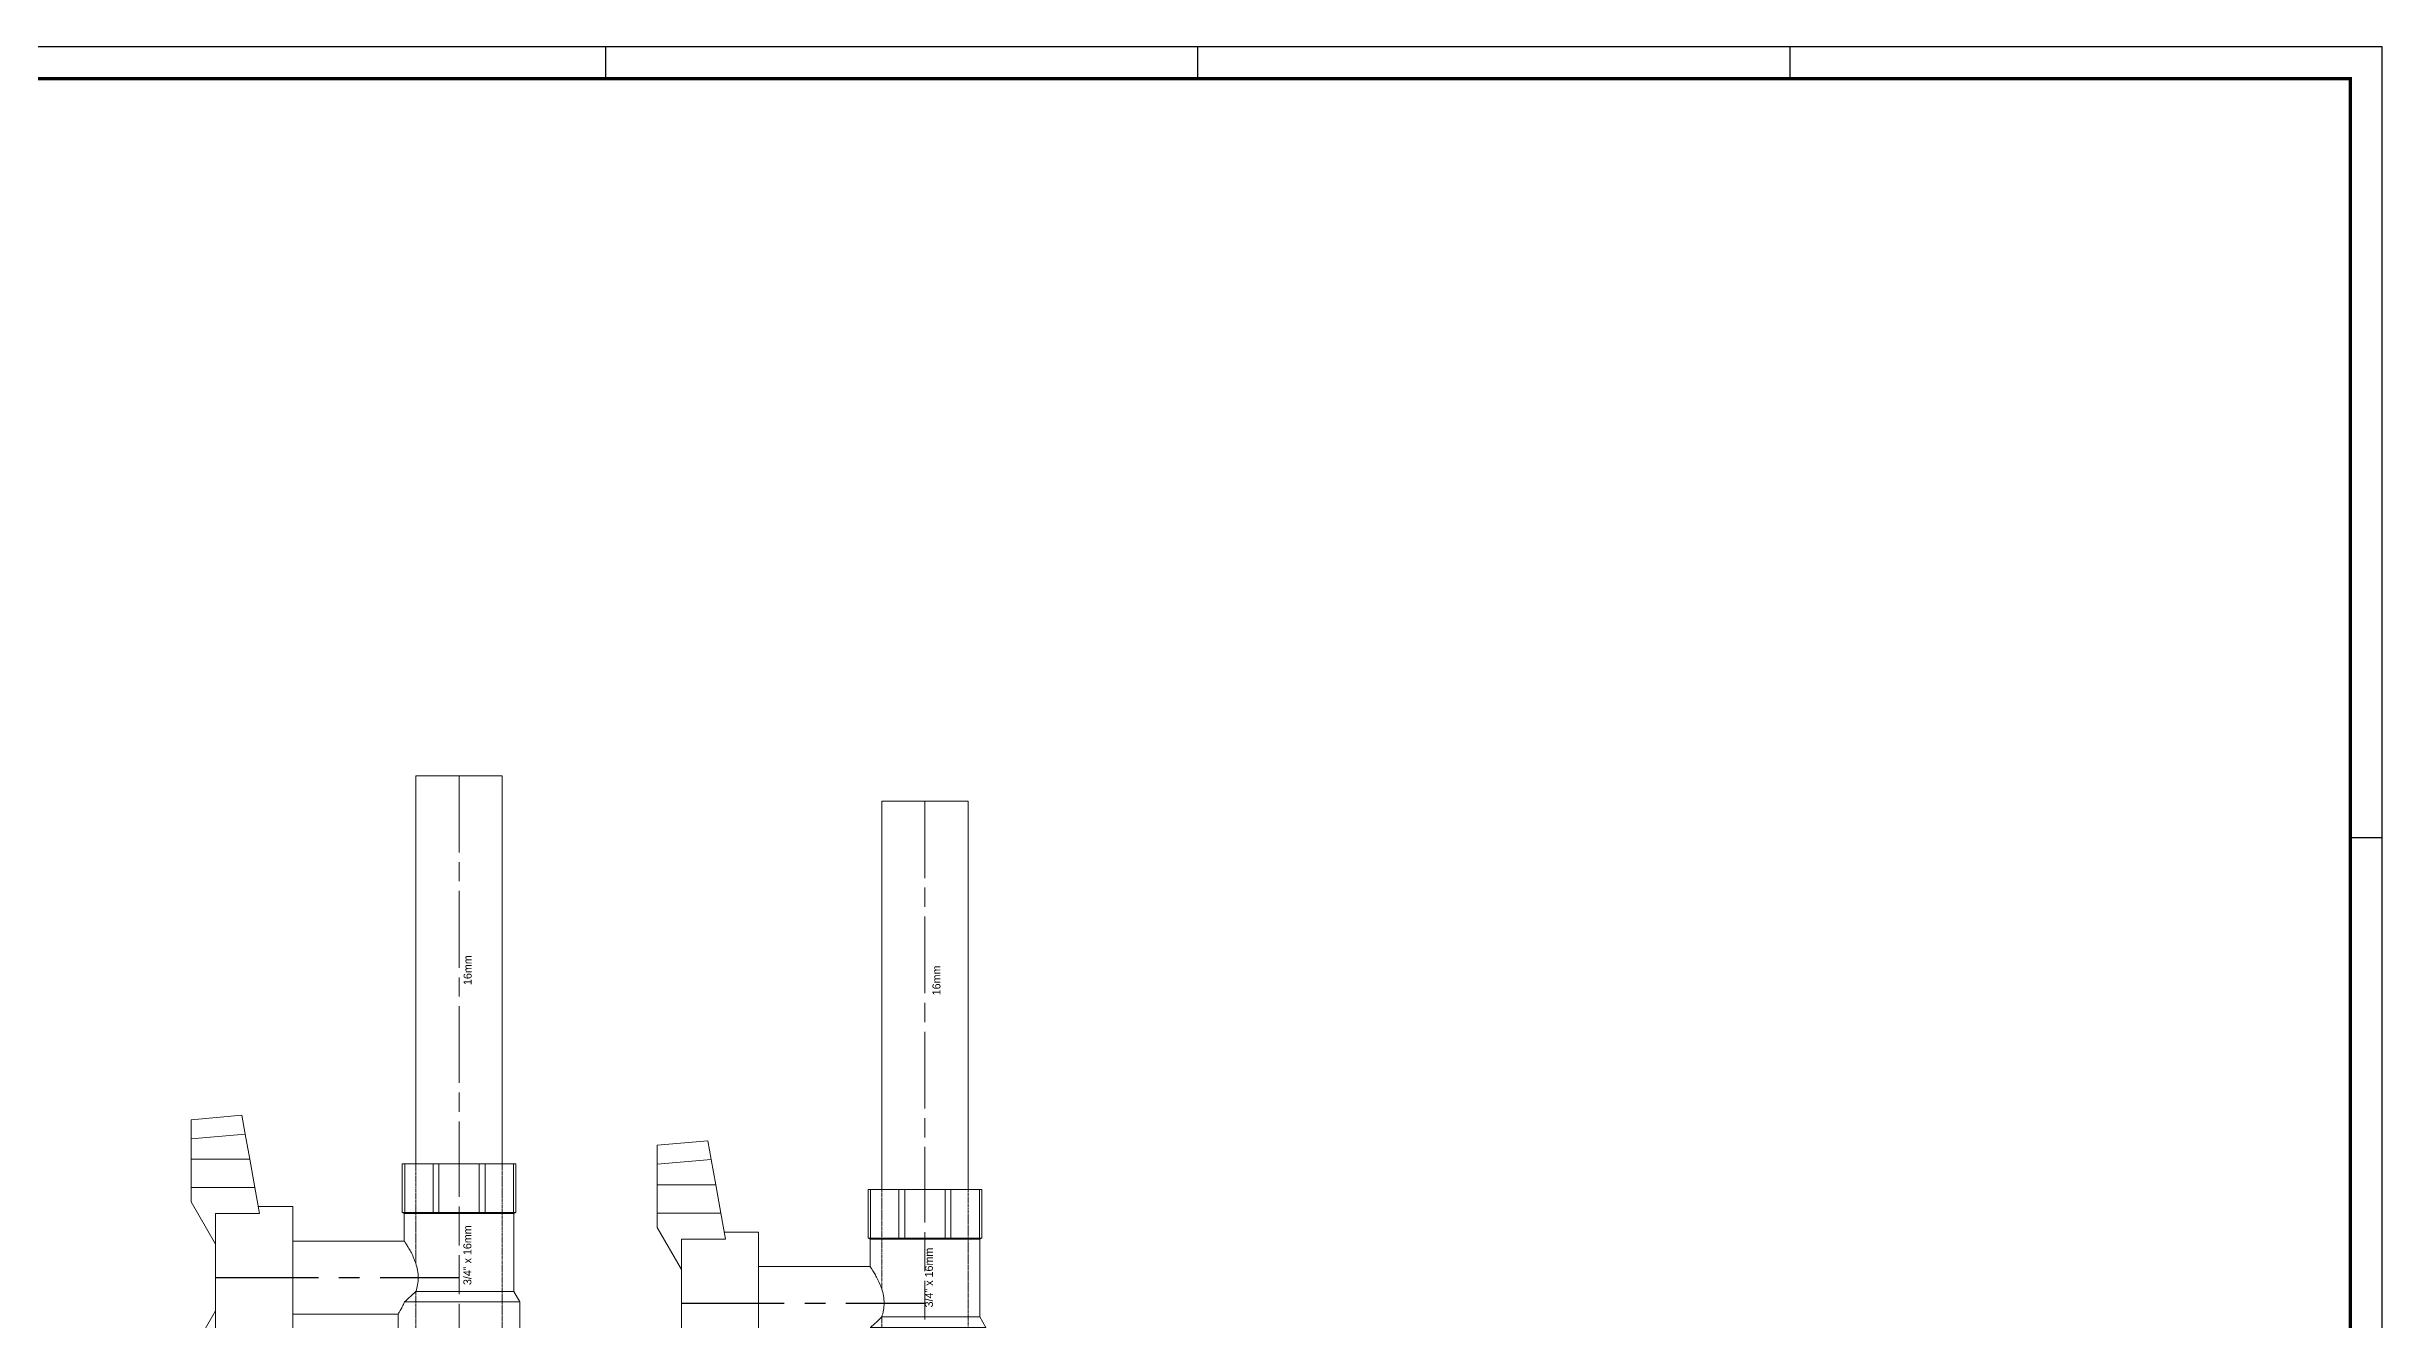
# Model space of a CAD drawing. Header units: millimetres. Extents: x -50 to 1139, y 20 to 861.
# Drawn here: x 410 to 1139, y 463 to 861 of the extents above; entities that cross this region are included whole.
import ezdxf

# ---------------------------------------------------------------- set-up
doc = ezdxf.new("R2010")
doc.units = ezdxf.units.MM
for name, pattern in [('ACAD_ISO02W100', [15, 12, -3]), ('ACAD_ISO08W100', [36, 24, -3, 6, -3]), ('CENTER', [50.8, 31.75, -6.35, 6.35, -6.35]), ('PHANTOM2', [1.25, 0.625, -0.125, 0.125, -0.125, 0.125, -0.125])]:
    doc.linetypes.add(name, pattern=pattern)
doc.layers.add('1', color=7, linetype='Continuous')
doc.layers.add('ARQ-FOLHA', color=7, linetype='Continuous')
for name, color, linetype, lineweight in [('2', 8, 'PHANTOM2', 0), ('CENTER', 1, 'ACAD_ISO08W100', 0), ('RD0.25_CL', 1, 'CENTER', 25)]:
    doc.layers.add(name, color=color, linetype=linetype, lineweight=lineweight)
doc.layers.add('BANTU', color=8, linetype='ACAD_ISO02W100', lineweight=0, plot=False)

# ---------------------------------------------------------------- blocks, each defined once
blk = doc.blocks.new('FOLHA A0')
at = {"layer": 'ARQ-FOLHA'}
for p, q in [((1189, 0), (0, 0)), ((634, -10), (634, 0)), ((819, -10), (819, 0)), ((1004, -10), (1004, 0)), ((1189, -841), (1189, 0)), ((1179, -247), (1189, -247))]:
    blk.add_line(p, q, dxfattribs=at)
at = {"layer": 'ARQ-FOLHA', "const_width": 1}
blk.add_lwpolyline([(1179, -10), (25, -10), (25, -831), (1179, -831), (1179, -10)], dxfattribs=at)
blk = doc.blocks.new('3P4 STOP VALVE 1')
at = {"layer": '1', "linetype": 'ByBlock', "lineweight": -2, "extrusion": (-1, 3.06162e-16, 2.2309e-32)}
for p, q in [((-83.86, 82.73), (-85.24, 67.06)), ((-83.86, 82.73), (-77.96, 82.73)), ((-79.43, 66.03), (-77.96, 82.73)), ((-71.63, 82.73), (-77.96, 82.73)), ((-71.63, 82.73), (-71.63, 64.64)), ((-62.92, 82.73), (-71.63, 82.73)), ((-62.92, 63.09), (-62.92, 82.73)), ((-58.46, 82.73), (-62.92, 82.73)), ((-45.44, 75.21), (-58.46, 82.73)), ((-11.73, 82.73), (-24.76, 75.21)), ((-7.28, 82.73), (-11.73, 82.73)), ((-7.28, 82.73), (-7.28, 63.09)), ((1.43, 82.73), (-7.28, 82.73)), ((7.76, 82.73), (1.43, 82.73)), ((1.43, 64.64), (1.43, 82.73)), ((7.76, 82.73), (13.66, 82.73)), ((7.76, 82.73), (9.23, 66.03)), ((15.04, 67.06), (13.66, 82.73)), ((-15.35, 75.21), (-54.85, 75.21)), ((-54.85, 75.21), (-54.85, 61.66)), ((-15.35, 61.66), (-15.35, 75.21)), ((-79.43, 66.03), (-85.24, 67.06)), ((-79.43, 66.03), (-71.63, 64.64)), ((1.43, 64.64), (9.23, 66.03)), ((15.04, 67.06), (9.23, 66.03)), ((-71.63, 64.64), (-62.92, 63.09)), ((-62.92, 63.09), (-54.85, 61.66)), ((-57.04, 51.39), (-57.04, 62.05)), ((-15.35, 61.66), (-7.28, 63.09)), ((-13.16, 51.39), (-13.16, 62.05)), ((-7.28, 63.09), (1.43, 64.64)), ((-13.16, 51.39), (-57.04, 51.39)), ((-46.38, 18.8), (-46.38, 51.39)), ((-23.82, 16.94), (-23.82, 51.39)), ((-70.2, 17.55), (-70.2, 16.8)), ((-70.2, 17.55), (-56.41, 17.55)), ((-70.2, 16.8), (-70.2, 8.02)), ((-70.2, 16.8), (-56.41, 16.8)), ((-56.41, -18.8), (-56.41, 18.8)), ((-56.41, 18.8), (-46.38, 18.8)), ((-42.62, -18.8), (-42.62, 16.82)), ((-23.82, 16.94), (-15.33, 16.94)), ((-15.33, 16.94), (-15.04, 17.55)), ((-15.33, -16.94), (-15.33, 16.94)), ((-15.04, 17.55), (0, 17.55)), ((-15.04, 17.55), (-15.04, 16.8)), ((-15.04, 16.8), (0, 16.8)), ((-15.04, 16.8), (-15.04, 8.02)), ((0, 16.8), (0, 17.55)), ((0, 8.02), (0, 16.8)), ((-70.2, 8.02), (-70.2, 6.2)), ((-70.2, 8.02), (-56.41, 8.02)), ((-39.39, -16.94), (-39.39, 13.34)), ((-15.04, 8.02), (0, 8.02)), ((-15.04, 8.02), (-15.04, 6.2)), ((0, 6.2), (0, 8.02)), ((-70.2, 6.2), (-70.2, -6.21)), ((-70.2, 6.2), (-56.41, 6.2)), ((-15.04, 6.2), (0, 6.2)), ((-15.04, 6.2), (-15.04, 0.03)), ((-15.04, -0.03), (-15.04, 0.03)), ((0, -6.21), (0, 6.2)), ((-70.2, -6.21), (-70.2, -8.02)), ((-70.2, -6.21), (-56.41, -6.21)), ((-15.04, -0.03), (-15.04, -6.21)), ((-15.04, -6.21), (0, -6.21)), ((-15.04, -6.21), (-15.04, -8.02)), ((0, -8.02), (0, -6.21)), ((-70.2, -8.02), (-70.2, -16.8)), ((-70.2, -8.02), (-56.41, -8.02)), ((-15.04, -8.02), (0, -8.02)), ((-15.04, -8.02), (-15.04, -16.8)), ((0, -16.8), (0, -8.02)), ((-70.2, -16.8), (-70.2, -17.55)), ((-70.2, -16.8), (-56.41, -16.8)), ((-70.2, -17.55), (-56.41, -17.55)), ((-56.41, -18.8), (-42.62, -18.8)), ((-39.39, -16.94), (-42.62, -18.8)), ((-39.39, -16.94), (-15.33, -16.94)), ((-15.33, -16.94), (-15.04, -17.55)), ((-15.04, -16.8), (0, -16.8)), ((-15.04, -16.8), (-15.04, -17.55)), ((-15.04, -17.55), (0, -17.55)), ((0, -17.55), (0, -16.8))]:
    blk.add_line(p, q, dxfattribs=at)
at = {"layer": '1', "linetype": 'ByBlock', "lineweight": -2}
for points, knots in [([(-46.38, 18.8), (-46.38, 18.8), (-46.31, 18.76), (-46.01, 18.58), (-45.79, 18.45), (-45.21, 18.12), (-44.85, 17.92), (-44.03, 17.49), (-43.56, 17.26), (-42.93, 16.96), (-42.78, 16.89), (-42.62, 16.82)], [41.969733, 41.969733, 41.969733, 41.969733, 43.712812, 43.712812, 45.455891, 45.455891, 47.19897, 47.19897, 48.942049, 48.942049, 49.46474, 49.46474, 49.46474, 49.46474]), ([(-42.62, 16.82), (-42.09, 16.24), (-41.53, 15.63), (-40.44, 14.46), (-39.91, 13.89), (-39.39, 13.34)], [4.713222, 4.713222, 4.713222, 4.713222, 6.771201, 6.771201, 8.647063, 8.647063, 8.647063, 8.647063]), ([(-39.39, 13.34), (-38.73, 13.13), (-38.04, 12.95), (-36.59, 12.7), (-35.84, 12.63), (-35.1, 12.63), (-34.36, 12.63), (-33.6, 12.7), (-32.13, 12.95), (-31.4, 13.14), (-30.03, 13.6), (-29.37, 13.86), (-28.16, 14.4), (-27.61, 14.68), (-26.64, 15.2), (-26.18, 15.46), (-25.36, 15.95), (-25, 16.17), (-24.41, 16.54), (-24.19, 16.69), (-23.89, 16.89), (-23.82, 16.94), (-23.82, 16.94)], [-3.466653, -3.466653, -3.466653, -3.466653, -1.775194, -1.775194, 0, 0, 0, 1.775194, 1.775194, 3.550387, 3.550387, 5.325581, 5.325581, 7.100774, 7.100774, 8.856514, 8.856514, 10.612253, 10.612253, 12.367992, 12.367992, 14.123732, 14.123732, 14.123732, 14.123732])]:
    blk.add_open_spline(points, degree=3, knots=knots, dxfattribs=at)
at = {"layer": '2', "lineweight": 0}
for p, q in [((-70.2, 13.35), (-39.4, 13.35)), ((-30.78, 13.35), (0, 13.35)), ((0, -13.35), (-70.2, -13.35))]:
    blk.add_line(p, q, dxfattribs=at)
at = {"layer": 'BANTU', "lineweight": 0, "extrusion": (-1, 3.06162e-16, 2.2309e-32)}
blk.add_line((-70.2, 0), (0, 0), dxfattribs=at)
at = {"layer": 'RD0.25_CL'}
blk.add_line((-35.1, 75.21), (-35.1, 0), dxfattribs=at)
blk = doc.blocks.new('3P4 PIPE')
at = {"layer": '1', "lineweight": 0}
blk.add_lwpolyline([(-121.27, 13.5), (0, 13.5), (0, -13.5), (-121.27, -13.5)], close=True, dxfattribs=at)
at = {"layer": 'CENTER', "lineweight": 0}
blk.add_line((-121.27, 0), (0, 0), dxfattribs=at)

msp = doc.modelspace()

# ---------------------------------------------------------------- block references
at = {"layer": '1', "lineweight": 0, "rotation": 270}
for p in [(538.45, 512.03), (683.98, 504.05)]:
    msp.add_blockref('3P4 PIPE', p, dxfattribs=at)
at = {"layer": '1', "lineweight": 0, "xscale": 1.011235955055739, "yscale": 1.011235955055739, "zscale": 1.011235955055739, "rotation": 89.99999999999999}
for p in [(538.44, 512.03), (683.98, 504.05)]:
    msp.add_blockref('3P4 STOP VALVE 1', p, dxfattribs=at)
at = {"layer": 'ARQ-FOLHA'}
msp.add_blockref('FOLHA A0', (-49.76, 861.01), dxfattribs=at)

# ---------------------------------------------------------------- texts
at = {"char_height": 2.5, "attachment_point": 1, "rotation": 90}
for s, insert in [('16mm', (539.87, 567.9)), ('16mm', (686.32, 564.69)), (' 3/4" x 16mm\\P\\P', (539.79, 473.25)), (' 3/4" x 16mm\\P\\P', (683.98, 466.27))]:
    msp.add_mtext(s, dxfattribs=dict(at, insert=insert))

doc.saveas('drawing.dxf')
